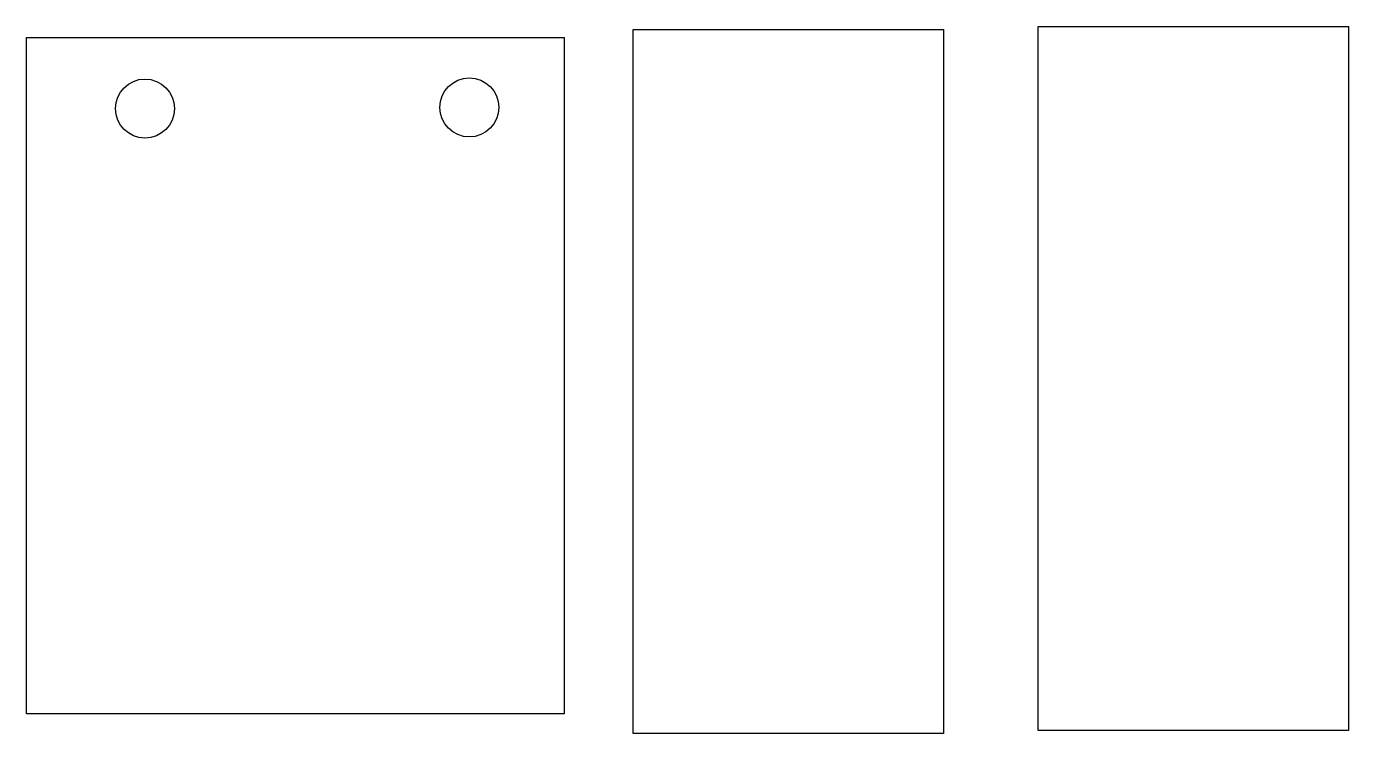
# Model space of a CAD drawing. Extents: x -23157 to 25171, y -16473 to 9390.
import ezdxf

# ---------------------------------------------------------------- set-up
doc = ezdxf.new("R2010")
doc.units = 0
doc.header["$LTSCALE"] = 1000
doc.header["$MEASUREMENT"] = 0

msp = doc.modelspace()

# ---------------------------------------------------------------- linework, layer by layer
for points in [[(-982, 9273), (10369, 9273), (10369, -16473), (-982, -16473)], [(13820, 9390), (25171, 9390), (25171, -16356), (13820, -16356)], [(-23157, 8982), (-3504, 8982), (-3504, -15746), (-23157, -15746)]]:
    msp.add_lwpolyline(points, close=True)
for centre in [(-18826, 6387), (-6968, 6426)]:
    msp.add_circle(centre, 1078)

doc.saveas('drawing.dxf')
